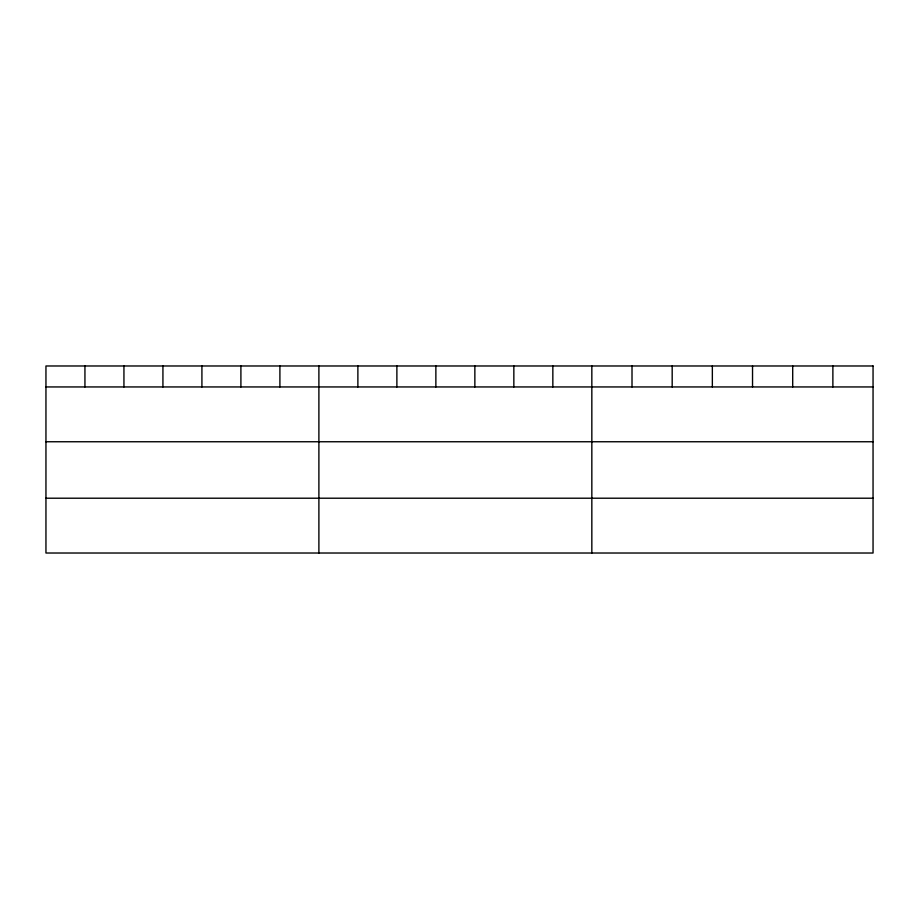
<?xml version="1.0" encoding="UTF-8"?>
<svg xmlns="http://www.w3.org/2000/svg" width="919" height="919" viewBox="0 0 919 919"><rect width="100%" height="100%" fill="white"/><g stroke="black" fill="none" stroke-linecap="round" stroke-linejoin="round"><path stroke-width="1.38" d="M45.95 386.945L873.05 386.945M45.95 441.752L873.05 441.752M45.95 498.213L873.05 498.213M832.878 365.98L832.878 386.945M792.706 365.98L792.706 386.945M752.535 365.98L752.535 386.945M712.351 365.98L712.351 386.945M672.18 365.98L672.18 386.945M632.008 365.98L632.008 386.945M591.836 365.98L591.836 553.02M552.847 365.98L552.847 386.945M513.847 365.98L513.847 386.945M474.859 365.98L474.859 386.945M435.87 365.98L435.87 386.945M396.882 365.98L396.882 386.945M357.882 365.98L357.882 386.945M318.893 365.98L318.893 553.02M279.904 365.98L279.904 386.945M240.904 365.98L240.904 386.945M201.916 365.98L201.916 386.945M162.927 365.98L162.927 386.945M123.939 365.98L123.939 386.945M84.939 365.98L84.939 386.945M873.05 365.98L45.95 365.98L45.95 553.02L873.05 553.02L873.05 365.98"/></g></svg>
